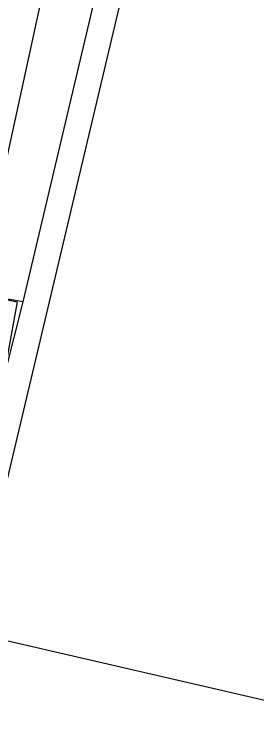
# Model space of a CAD drawing. Header units: feet. Extents: x -84 to 198, y -22 to 181.
# Drawn here: x 118.3 to 118.854, y 75.491 to 77.114 of the extents above; entities that cross this region are included whole.
import ezdxf

# ---------------------------------------------------------------- set-up
doc = ezdxf.new("R2010")
doc.units = ezdxf.units.FT
doc.layers.add('A-AREA-COMUN', color=252, linetype='CONTINUOUS')
doc.layers.add('A-LINEA', color=7, linetype='CONTINUOUS')

msp = doc.modelspace()

# ---------------------------------------------------------------- linework, layer by layer
at = {"layer": 'A-AREA-COMUN'}
msp.add_lwpolyline([(114.4, 59.8044), (114.528, 61.12), (116.08, 67.5733), (116.08, 68.16), (116.24, 68.2844), (117.792, 74.8089), (117.792, 75.4489), (118, 75.4844), (119.808, 83.8044), (120.64, 86.8444), (120.64, 87.4133), (120.8, 87.52), (121.36, 89.8844)], dxfattribs=at)
at = {"layer": 'A-LINEA'}
for p, q in [((118.32, 76.4578), (119.96, 83.3911)), ((118.3067, 76.4578), (118.3067, 76.4578)), ((118.3067, 76.4578), (118.3067, 76.4578)), ((118.3067, 76.4578), (118.3067, 76.4578)), ((118.32, 76.4578), (118.32, 76.4578)), ((118.32, 76.4578), (118.32, 76.4578)), ((118.32, 76.4578), (118.32, 76.4578)), ((117.88, 75.7778), (119.0933, 75.4978))]:
    msp.add_line(p, q, dxfattribs=at)
for points in [[(117.0933, 59.0178), (114.4, 59.6578), (118.2, 75.6978), (122, 91.7511), (124.68, 91.1111)], [(118.2133, 76.3244), (118.28, 76.2978), (118.32, 76.4578), (118.32, 76.4578), (118.24, 76.4711), (118.24, 76.4578), (118.24, 76.4711), (118.3067, 76.4578), (118.3067, 76.4578), (118.28, 76.3111), (118.28, 76.3111), (118.2267, 76.3244), (118.2267, 76.3244), (118.2267, 76.3244), (118.2267, 76.3244), (118.2133, 76.3378)], [(118.2133, 76.3244), (118.28, 76.2978), (118.32, 76.4578), (118.32, 76.4578), (118.24, 76.4711), (118.24, 76.4578), (118.24, 76.4711), (118.3067, 76.4578), (118.3067, 76.4578), (118.28, 76.3111), (118.28, 76.3111), (118.2267, 76.3244), (118.2267, 76.3244), (118.2267, 76.3244), (118.2267, 76.3244), (118.2133, 76.3378)], [(118.2133, 76.3244), (118.28, 76.2978), (118.32, 76.4578), (118.32, 76.4578), (118.24, 76.4711), (118.24, 76.4578), (118.24, 76.4711), (118.3067, 76.4578), (118.3067, 76.4578), (118.28, 76.3111), (118.28, 76.3111), (118.2267, 76.3244), (118.2267, 76.3244), (118.2267, 76.3244), (118.2267, 76.3244), (118.2133, 76.3378)]]:
    msp.add_lwpolyline(points, dxfattribs=at)

doc.saveas('drawing.dxf')
